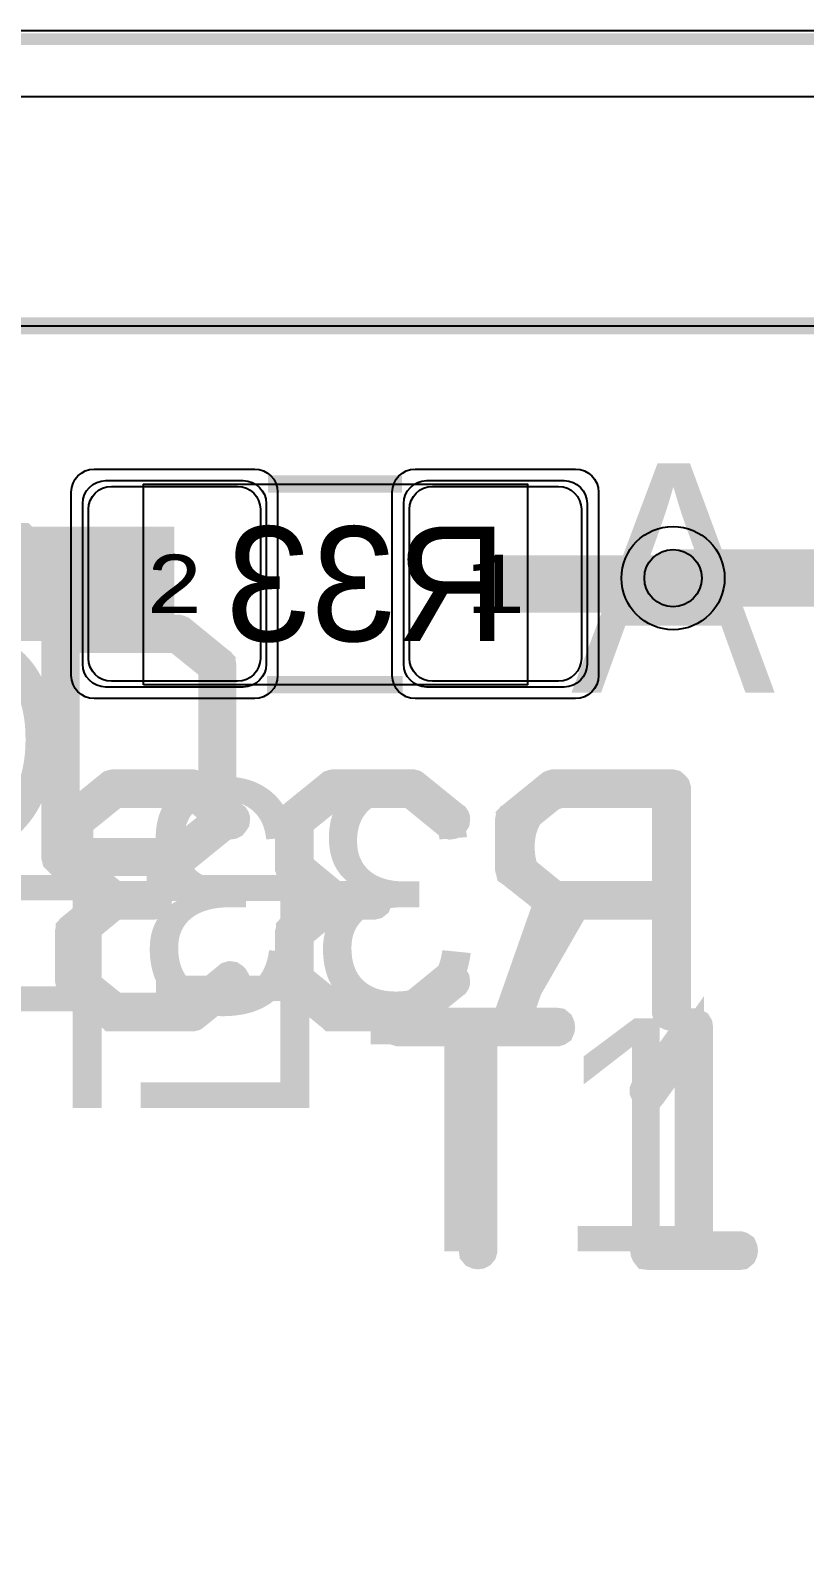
# Model space of a CAD drawing. Extents: x -19 to 284, y -54 to 100.
# Drawn here: x 128.09 to 134.85, y 86.75 to 100.08 of the extents above; entities that cross this region are included whole.
import ezdxf
from ezdxf.enums import TextEntityAlignment as Align

# ---------------------------------------------------------------- set-up
doc = ezdxf.new("R2010")
doc.units = 0
doc.header["$MEASUREMENT"] = 0
for name, color, linetype in [('ASSEMBLY_OUTLINES_BTM', 191, 'CONTINUOUS'), ('ASSEMBLY_PART_NUMBERS_BTM', 191, 'CONTINUOUS'), ('ASSEMBLY_REF_DES_BTM', 191, 'CONTINUOUS'), ('BOARD_OUTLINE', 10, 'CONTINUOUS'), ('DRILL_DRAWING', 21, 'CONTINUOUS'), ('GENERATED_SILKSCREEN_BTM', 255, 'CONTINUOUS'), ('GENERATED_SILKSCREEN_TOP', 140, 'CONTINUOUS'), ('MANUFACTURING_OUTLINES', 10, 'CONTINUOUS'), ('PART_PADS_SMD_BTM', 230, 'CONTINUOUS'), ('PIN_NUMBERS_BTM', 8, 'CONTINUOUS'), ('PIN_NUMBERS_TOP', 8, 'CONTINUOUS'), ('PLACEMENT_OUTLINES_BTM', 222, 'CONTINUOUS'), ('ROUTE_BORDER', 151, 'CONTINUOUS'), ('SILKSCREEN_OUTLINES_BTM', 211, 'CONTINUOUS'), ('SILKSCREEN_OUTLINES_TOP', 150, 'CONTINUOUS'), ('SILKSCREEN_REF_DES_BTM', 211, 'CONTINUOUS'), ('SILKSCREEN_REF_DES_TOP', 150, 'CONTINUOUS'), ('SOLDERMASK_PADS_BTM', 12, 'CONTINUOUS'), ('SOLDERPASTE_PADS_BTM', 12, 'CONTINUOUS'), ('TRACES_LAYER_BOTTOM', 230, 'CONTINUOUS'), ('TRACES_LAYER_TOP', 150, 'CONTINUOUS'), ('VIA_HOLES_LAYER_BOTTOM', 30, 'CONTINUOUS'), ('VIA_HOLES_LAYER_TOP', 30, 'CONTINUOUS'), ('VIA_PADS_LAYER_BOTTOM', 230, 'CONTINUOUS'), ('VIA_PADS_LAYER_TOP', 150, 'CONTINUOUS')]:
    doc.layers.add(name, color=color, linetype=linetype)
doc.styles.add('COURIER_NEW', font='COUR.TTF')
doc.styles.add('VERIBEST_GERBER_0', font='txt')

msp = doc.modelspace()

# ---------------------------------------------------------------- hatches: boundary and pattern name
at = {"layer": 'VIA_HOLES_LAYER_BOTTOM'}
h = msp.add_hatch(color=256, dxfattribs=at)
edge = h.paths.add_edge_path()
edge.add_arc((133.7, 95.3), 0.25, 0, 360)
at = {"layer": 'VIA_HOLES_LAYER_TOP'}
h = msp.add_hatch(color=256, dxfattribs=at)
edge = h.paths.add_edge_path()
edge.add_arc((133.7, 95.3), 0.25, 0, 360)

# ---------------------------------------------------------------- linework, layer by layer
at = {"layer": 'ASSEMBLY_OUTLINES_BTM'}
msp.add_lwpolyline([(129.08, 94.37), (129.08, 96.12), (132.43, 96.12), (132.43, 94.37)], close=True, dxfattribs=at)
at = {"layer": 'BOARD_OUTLINE', "const_width": 0.1}
msp.add_lwpolyline([(0, 1.5), (0, 98.5, -0.414213562), (1.5, 100), (278.5, 100, -0.414213562), (280, 98.5), (280, 1.5, -0.414213562), (278.5, 0), (1.5, 0, -0.414213562)], format="xyb", close=True, dxfattribs=at)
at = {"layer": 'GENERATED_SILKSCREEN_BTM'}
for points, const_width in [([(0.25, 97.5), (279.75, 97.5)], 0.15), ([(129.526552, 91.481584), (129.86996, 91.759968), (129.876056, 91.764032), (129.88012, 91.770128), (129.882152, 91.776224), (129.882152, 91.78232), (129.88012, 91.796544), (129.871992, 91.810768), (129.861832, 91.820928), (129.84964, 91.829056), (129.835416, 91.831088), (129.821192, 91.827024), (129.489976, 91.556768), (128.83364, 91.556768), (128.516648, 91.8128), (128.516648, 92.190752), (128.829576, 92.448816), (129.166888, 92.448816), (129.183144, 92.45288), (129.193304, 92.461008), (129.1994, 92.475232), (129.201432, 92.489456), (129.1994, 92.50368), (129.193304, 92.515872), (129.183144, 92.526032), (129.166888, 92.530096), (128.829576, 92.530096), (128.516648, 92.78816), (128.516648, 93.166112), (128.83364, 93.422144), (129.489976, 93.422144), (129.821192, 93.151888), (129.835416, 93.147824), (129.84964, 93.149856), (129.861832, 93.155952), (129.871992, 93.168144), (129.88012, 93.180336), (129.882152, 93.19456), (129.882152, 93.202688), (129.88012, 93.208784), (129.876056, 93.21488), (129.86996, 93.218944), (129.526552, 93.497328), (129.520456, 93.49936), (129.51436, 93.501392), (129.512328, 93.503424), (129.5042, 93.505456), (128.819416, 93.505456), (128.809256, 93.503424), (128.805192, 93.501392), (128.801128, 93.49936), (128.793, 93.497328), (128.449592, 93.218944), (128.443496, 93.208784), (128.441464, 93.200656), (128.4374, 93.19456), (128.435368, 93.186432), (128.435368, 92.76784), (128.4374, 92.761744), (128.441464, 92.74752), (128.443496, 92.73736), (128.449592, 92.733296), (128.748296, 92.489456), (128.449592, 92.245616), (128.44756, 92.241552), (128.443496, 92.237488), (128.441464, 92.235456), (128.441464, 92.231392), (128.4374, 92.217168), (128.435368, 92.211072), (128.435368, 91.79248), (128.4374, 91.78232), (128.441464, 91.774192), (128.443496, 91.766064), (128.449592, 91.759968), (128.793, 91.481584), (128.801128, 91.47752), (128.80316, 91.475488), (128.809256, 91.475488), (128.811288, 91.473456), (128.81332, 91.473456), (128.819416, 91.473456), (129.5042, 91.473456), (129.512328, 91.475488), (129.520456, 91.47752), (129.526552, 91.481584)], 0.254), ([(131.446792, 91.481584), (131.7902, 91.759968), (131.796296, 91.764032), (131.80036, 91.770128), (131.802392, 91.776224), (131.802392, 91.78232), (131.80036, 91.796544), (131.792232, 91.810768), (131.782072, 91.820928), (131.76988, 91.829056), (131.755656, 91.831088), (131.741432, 91.827024), (131.410216, 91.556768), (130.75388, 91.556768), (130.436888, 91.8128), (130.436888, 92.190752), (130.749816, 92.448816), (131.087128, 92.448816), (131.103384, 92.45288), (131.113544, 92.461008), (131.11964, 92.475232), (131.121672, 92.489456), (131.11964, 92.50368), (131.113544, 92.515872), (131.103384, 92.526032), (131.087128, 92.530096), (130.749816, 92.530096), (130.436888, 92.78816), (130.436888, 93.166112), (130.75388, 93.422144), (131.410216, 93.422144), (131.741432, 93.151888), (131.755656, 93.147824), (131.76988, 93.149856), (131.782072, 93.155952), (131.792232, 93.168144), (131.80036, 93.180336), (131.802392, 93.19456), (131.802392, 93.202688), (131.80036, 93.208784), (131.796296, 93.21488), (131.7902, 93.218944), (131.446792, 93.497328), (131.440696, 93.49936), (131.4346, 93.501392), (131.432568, 93.503424), (131.42444, 93.505456), (130.739656, 93.505456), (130.729496, 93.503424), (130.725432, 93.501392), (130.721368, 93.49936), (130.71324, 93.497328), (130.369832, 93.218944), (130.363736, 93.208784), (130.361704, 93.200656), (130.35764, 93.19456), (130.355608, 93.186432), (130.355608, 92.76784), (130.35764, 92.761744), (130.361704, 92.74752), (130.363736, 92.73736), (130.369832, 92.733296), (130.668536, 92.489456), (130.369832, 92.245616), (130.3678, 92.241552), (130.363736, 92.237488), (130.361704, 92.235456), (130.361704, 92.231392), (130.35764, 92.217168), (130.355608, 92.211072), (130.355608, 91.79248), (130.35764, 91.78232), (130.361704, 91.774192), (130.363736, 91.766064), (130.369832, 91.759968), (130.71324, 91.481584), (130.721368, 91.47752), (130.7234, 91.475488), (130.729496, 91.475488), (130.731528, 91.473456), (130.73356, 91.473456), (130.739656, 91.473456), (131.42444, 91.473456), (131.432568, 91.475488), (131.440696, 91.47752), (131.446792, 91.481584)], 0.254), ([(132.28804, 92.733296), (132.281944, 92.73736), (132.279912, 92.74752), (132.275848, 92.75768), (132.273816, 92.76784), (132.273816, 93.186432), (132.275848, 93.196592), (132.279912, 93.202688), (132.279912, 93.208784), (132.281944, 93.210816), (132.286008, 93.212848), (132.28804, 93.216912), (132.63348, 93.497328), (132.64364, 93.501392), (132.651768, 93.503424), (132.659896, 93.505456), (133.684024, 93.505456), (133.702312, 93.501392), (133.714504, 93.491232), (133.724664, 93.47904), (133.728728, 93.464816), (133.728728, 91.514096), (133.724664, 91.49784), (133.714504, 91.48768), (133.702312, 91.481584), (133.688088, 91.479552), (133.671832, 91.481584), (133.657608, 91.48768), (133.647448, 91.49784), (133.643384, 91.514096), (133.643384, 92.448816), (132.688344, 92.448816), (132.355096, 91.501904), (132.346968, 91.48768), (132.332744, 91.479552), (132.31852, 91.47752), (132.304296, 91.481584), (132.292104, 91.48768), (132.281944, 91.49784), (132.27788, 91.512064), (132.279912, 91.52832), (132.61316, 92.475232), (132.28804, 92.733296)], 0.254), ([(133.643384, 93.422144), (132.672088, 93.422144), (132.355096, 93.166112), (132.355096, 92.78816), (132.672088, 92.530096), (133.643384, 92.530096), (133.643384, 93.422144)], 0.254)]:
    msp.add_lwpolyline(points, dxfattribs=dict(at, const_width=const_width))
at = {"layer": 'GENERATED_SILKSCREEN_BTM', "const_width": 0.15}
for points in [[(131.333844, 96.120005, 0.000011642), (131.333836, 96.119995), (130.166164, 96.119995, 0.000011642), (130.166156, 96.120005), (131.333844, 96.120005)], [(131.342098, 94.369995), (130.157902, 94.369995, 0.000012231), (130.157911, 94.370005), (131.342089, 94.370005, 0.000012231), (131.342098, 94.369995)]]:
    msp.add_lwpolyline(points, format="xyb", dxfattribs=at)
at = {"layer": 'GENERATED_SILKSCREEN_TOP'}
for points, const_width in [([(0.25, 97.5), (279.75, 97.5)], 0.15), ([(129.40854, 94.84737), (129.39839, 94.85143), (129.39027, 94.85346), (129.38215, 94.85549), (128.35497, 94.85549), (128.34076, 94.85143), (128.32858, 94.84128), (128.31843, 94.8291), (128.31437, 94.81489), (128.31437, 92.86609), (128.31843, 92.84985), (128.32858, 92.8397), (128.34076, 92.82752), (128.35497, 92.82549), (129.38215, 92.82549), (129.39027, 92.82549), (129.39433, 92.82752), (129.39839, 92.82955), (129.40854, 92.83361), (129.75161, 93.11172), (129.7577, 93.11984), (129.75973, 93.1239), (129.76379, 93.13405), (129.76582, 93.1442), (129.76582, 94.53678), (129.76379, 94.54693), (129.75973, 94.55302), (129.75973, 94.55911), (129.7577, 94.56114), (129.75364, 94.56317), (129.75161, 94.56723), (129.40854, 94.84737)], 0.25), ([(128.39963, 94.77226), (129.36794, 94.77226), (129.68462, 94.51648), (129.68462, 93.1645), (129.36794, 92.90872), (128.39963, 92.90872), (128.39963, 94.77226)], 0.25), ([(131.958088, 89.434096), (131.96012, 89.419872), (131.97028, 89.40768), (131.984504, 89.401584), (131.998728, 89.399552), (132.012952, 89.401584), (132.025144, 89.40768), (132.035304, 89.419872), (132.039368, 89.434096), (132.039368, 91.342144), (132.683512, 91.342144), (132.697736, 91.346208), (132.709928, 91.354336), (132.716024, 91.36856), (132.718056, 91.382784), (132.716024, 91.39904), (132.709928, 91.413264), (132.697736, 91.423424), (132.683512, 91.425456), (131.311912, 91.425456), (131.297688, 91.423424), (131.287528, 91.413264), (131.2794, 91.39904), (131.277368, 91.382784), (131.2794, 91.36856), (131.287528, 91.354336), (131.297688, 91.346208), (131.311912, 91.342144), (131.958088, 91.342144), (131.958088, 89.434096)], 0.254), ([(133.486152, 89.476768), (133.469896, 89.472704), (133.461768, 89.464576), (133.455672, 89.450352), (133.45364, 89.434096), (133.455672, 89.419872), (133.461768, 89.405648), (133.469896, 89.395488), (133.486152, 89.393456), (134.278632, 89.393456), (134.292856, 89.395488), (134.305048, 89.405648), (134.311144, 89.419872), (134.313176, 89.434096), (134.311144, 89.450352), (134.305048, 89.464576), (134.292856, 89.472704), (134.278632, 89.476768), (133.921, 89.476768), (133.921, 91.384816), (133.918968, 91.39904), (133.912872, 91.4092), (133.902712, 91.415296), (133.888488, 91.417328), (133.878328, 91.41936), (133.868168, 91.41936), (133.86004, 91.415296), (133.851912, 91.407168), (133.455672, 90.8504), (133.449576, 90.836176), (133.449576, 90.821952), (133.455672, 90.80976), (133.465832, 90.7996), (133.478024, 90.791472), (133.492248, 90.787408), (133.500376, 90.787408), (133.506472, 90.78944), (133.516632, 90.801632), (133.841752, 91.2568), (133.841752, 89.476768), (133.486152, 89.476768)], 0.254)]:
    msp.add_lwpolyline(points, dxfattribs=dict(at, const_width=const_width))
at = {"layer": 'MANUFACTURING_OUTLINES'}
msp.add_lwpolyline([(280.075405, 1.5, -0.414213562), (278.5, -0.075405), (1.5, -0.075405, -0.414213562), (-0.075405, 1.5), (-0.075405, 98.5, -0.414213562), (1.5, 100.075405), (278.5, 100.075405, -0.414213562), (280.075405, 98.5)], format="xyb", close=True, dxfattribs=at)
at = {"layer": 'PART_PADS_SMD_BTM'}
for points in [[(128.75, 94.35, -0.414213562), (128.55, 94.55), (128.55, 95.95, -0.414213562), (128.75, 96.15), (129.95, 96.15, -0.414213562), (130.15, 95.95), (130.15, 94.55, -0.414213562), (129.95, 94.35)], [(131.55, 94.35, -0.414213562), (131.35, 94.55), (131.35, 95.95, -0.414213562), (131.55, 96.15), (132.75, 96.15, -0.414213562), (132.95, 95.95), (132.95, 94.55, -0.414213562), (132.75, 94.35)]]:
    msp.add_lwpolyline(points, format="xyb", close=True, dxfattribs=at)
at = {"layer": 'PLACEMENT_OUTLINES_BTM'}
msp.add_lwpolyline([(129.08, 94.37), (129.08, 96.12), (132.43, 96.12), (132.43, 94.37)], close=True, dxfattribs=at)
at = {"layer": 'ROUTE_BORDER'}
msp.add_lwpolyline([(0.635, 0.635), (0.635, 99.5), (279.5, 99.5), (279.5, 0.635)], close=True, dxfattribs=at)
at = {"layer": 'SILKSCREEN_OUTLINES_BTM'}
msp.add_lwpolyline([(0.25, 97.5), (279.75, 97.5)], dxfattribs=at)
msp.add_lwpolyline([(129.08, 94.37), (129.08, 96.12), (132.43, 96.12), (132.43, 94.37)], close=True, dxfattribs=at)
at = {"layer": 'SILKSCREEN_OUTLINES_TOP'}
msp.add_lwpolyline([(0.25, 97.5), (279.75, 97.5)], dxfattribs=at)
at = {"layer": 'SOLDERMASK_PADS_BTM'}
for points in [[(128.65, 94.25, -0.414213562), (128.45, 94.45), (128.45, 96.05, -0.414213562), (128.65, 96.25), (130.05, 96.25, -0.414213562), (130.25, 96.05), (130.25, 94.45, -0.414213562), (130.05, 94.25)], [(131.45, 94.25, -0.414213562), (131.25, 94.45), (131.25, 96.05, -0.414213562), (131.45, 96.25), (132.85, 96.25, -0.414213562), (133.05, 96.05), (133.05, 94.45, -0.414213562), (132.85, 94.25)]]:
    msp.add_lwpolyline(points, format="xyb", close=True, dxfattribs=at)
at = {"layer": 'SOLDERPASTE_PADS_BTM'}
for points in [[(128.8, 94.4, -0.414213562), (128.6, 94.6), (128.6, 95.9, -0.414213562), (128.8, 96.1), (129.9, 96.1, -0.414213562), (130.1, 95.9), (130.1, 94.6, -0.414213562), (129.9, 94.4)], [(131.6, 94.4, -0.414213562), (131.4, 94.6), (131.4, 95.9, -0.414213562), (131.6, 96.1), (132.7, 96.1, -0.414213562), (132.9, 95.9), (132.9, 94.6, -0.414213562), (132.7, 94.4)]]:
    msp.add_lwpolyline(points, format="xyb", close=True, dxfattribs=at)
at = {"layer": 'TRACES_LAYER_BOTTOM'}
for points, const_width in [([(125.322125, 94.572845), (126.029232, 95.279952), (127.870048, 95.279952), (127.9, 95.25), (129.35, 95.25)], 1), ([(133.7, 95.3), (133.65, 95.25), (132.15, 95.25)], 0.5)]:
    msp.add_lwpolyline(points, dxfattribs=dict(at, const_width=const_width))
at = {"layer": 'TRACES_LAYER_TOP', "const_width": 0.5}
msp.add_lwpolyline([(240.5, 63.5), (241.703761, 64.703761), (241.708674, 64.703761), (243.095163, 66.09025), (243.095163, 70.361578), (250.744165, 78.01058), (250.744165, 84.392258), (247.605249, 87.531174), (227.530067, 87.531174), (219.761241, 95.3), (133.7, 95.3)], dxfattribs=at)
at = {"layer": 'VIA_HOLES_LAYER_BOTTOM'}
msp.add_circle((133.7, 95.3), 0.25, dxfattribs=at)
at = {"layer": 'VIA_HOLES_LAYER_TOP'}
msp.add_circle((133.7, 95.3), 0.25, dxfattribs=at)
at = {"layer": 'VIA_PADS_LAYER_BOTTOM'}
msp.add_circle((133.7, 95.3), 0.45, dxfattribs=at)
at = {"layer": 'VIA_PADS_LAYER_TOP'}
msp.add_circle((133.7, 95.3), 0.45, dxfattribs=at)

# ---------------------------------------------------------------- texts
at = {"layer": 'ASSEMBLY_PART_NUMBERS_BTM', "style": 'VERIBEST_GERBER_0', "text_generation_flag": 2}
msp.add_text('ERJ-8GEY0R00V', height=2.032, dxfattribs=at).set_placement((130.75, 92.71), align=Align.TOP_LEFT)
at = {"layer": 'ASSEMBLY_REF_DES_BTM', "style": 'VERIBEST_GERBER_0', "text_generation_flag": 2}
msp.add_text('R33', height=1, dxfattribs=at).set_placement((132.25, 95.75), align=Align.TOP_LEFT)
at = {"layer": 'DRILL_DRAWING', "style": 'VERIBEST_GERBER_0'}
msp.add_text('A', height=2, dxfattribs=at).set_placement((133.7, 95.3), align=Align.MIDDLE_CENTER)
at = {"layer": 'PIN_NUMBERS_BTM', "style": 'COURIER_NEW'}
for s, p in [('2', (129.35, 95.25)), ('1', (132.15, 95.25))]:
    msp.add_text(s, height=0.508, dxfattribs=at).set_placement(p, align=Align.MIDDLE_CENTER)
at = {"layer": 'PIN_NUMBERS_TOP', "style": 'COURIER_NEW'}
for s, p in [('2', (129.35, 95.25)), ('1', (132.15, 95.25))]:
    msp.add_text(s, height=0.508, dxfattribs=at).set_placement(p, align=Align.MIDDLE_CENTER)
at = {"layer": 'SILKSCREEN_OUTLINES_TOP', "style": 'VERIBEST_GERBER_0'}
msp.add_text('SHILD', height=2.03, dxfattribs=at).set_placement((120.44, 94.89), align=Align.TOP_LEFT)
at = {"layer": 'SILKSCREEN_REF_DES_BTM', "style": 'VERIBEST_GERBER_0', "text_generation_flag": 2}
msp.add_text('R33', height=2.032, dxfattribs=at).set_placement((134, 93.54), align=Align.TOP_LEFT)
at = {"layer": 'SILKSCREEN_REF_DES_TOP', "style": 'VERIBEST_GERBER_0'}
msp.add_text('T1', height=2.032, dxfattribs=at).set_placement((131, 91.46), align=Align.TOP_LEFT)

doc.saveas('drawing.dxf')
